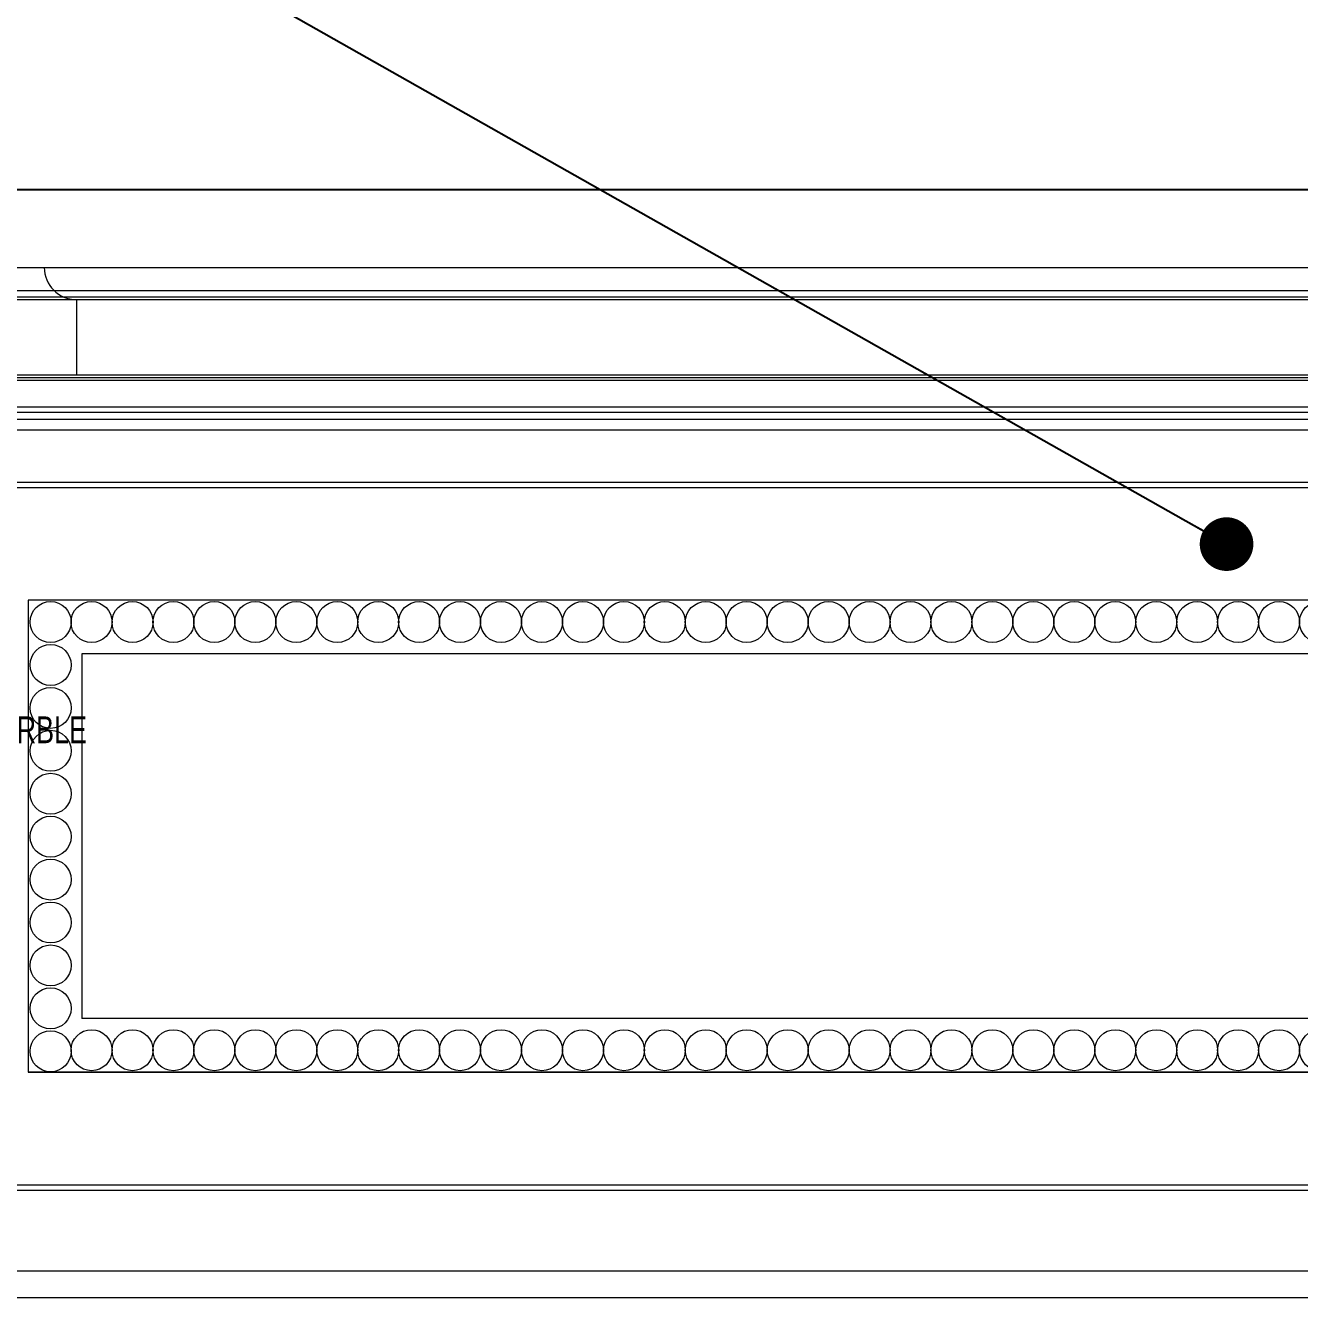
# Model space of a CAD drawing. Header units: inches. Extents: x 274057 to 444617, y 490067 to 635630.
# Drawn here: x 332490.3 to 332727.8, y 493024.7 to 493261.8 of the extents above; entities that cross this region are included whole.
import ezdxf

# ---------------------------------------------------------------- set-up
doc = ezdxf.new("R2010")
doc.units = ezdxf.units.IN
doc.header["$MEASUREMENT"] = 0
for name, color, linetype in [('CQ Grg Gypsum', 41, 'Continuous'), ('CQ PANEL DIMENSION', 1, 'Continuous'), ('CQ text label', 3, 'Continuous'), ('CQ_callout', 34, 'Continuous')]:
    doc.layers.add(name, color=color, linetype=linetype)
doc.layers.add('CQ Marble', color=6, linetype='Continuous', lineweight=0)
doc.styles.add('DIM 50', font='romans.shx', dxfattribs={"width": 0.75, "height": 100})
doc.styles.get("Standard").update_dxf_attribs({"font": 'arial.ttf'})
doc.dimstyles.new('CQ 2', dxfattribs={"dimscale": 0.02, "dimtxt": 150, "dimasz": 50, "dimexe": 100, "dimexo": 0, "dimgap": 80, "dimtad": 1, "dimdec": 0, "dimzin": 0, "dimdsep": 46, "dimtxsty": 'Standard', "dimblk": 'DOT', "dimcen": 100, "dimclrd": 1, "dimclre": 1, "dimclrt": 3, "dimadec": 0, "dimazin": 0, "dimtfac": 1, "dimtdec": 0, "dimtofl": 0, "dimtmove": 0, "dimatfit": 3, "dimfxl": 1, "dimtolj": 1, "dimtzin": 0, "dimlwd": -1, "dimarcsym": 0})
doc.dimstyles.get("Standard").update_dxf_attribs({"dimtxt": 0.18, "dimasz": 0.18, "dimexe": 0.18, "dimexo": 0.0625, "dimgap": 0.09, "dimtad": 0, "dimtih": 1, "dimtoh": 1, "dimdec": 4, "dimzin": 0, "dimdsep": 46, "dimtxsty": 'Standard', "dimcen": 0.09, "dimadec": 0, "dimazin": 0, "dimtfac": 1, "dimtdec": 4, "dimtofl": 0, "dimtmove": 0, "dimatfit": 3, "dimfxl": 1, "dimtolj": 1, "dimtzin": 0, "dimarcsym": 0})

# ---------------------------------------------------------------- blocks, each defined once
blk = doc.blocks.new('_Dot')
at = {"color": 0, "linetype": 'ByBlock', "lineweight": -2}
blk.add_line((-0.5, 0), (-1, 0), dxfattribs=at)
at = {"color": 0, "linetype": 'ByBlock', "const_width": 0.5}
blk.add_lwpolyline([(-0.25, 0, 1), (0.25, 0, 1)], format="xyb", close=True, dxfattribs=at)
blk = doc.blocks.new('*D1265')
at = {"layer": 'CQ PANEL DIMENSION', "color": 1, "lineweight": -2, "transparency": 16777216}
for p, q in [((332470.81, 493175.74), (332470.81, 493233.25)), ((333686.81, 493175.74), (333686.81, 493233.25))]:
    blk.add_line(p, q, dxfattribs=at)
at = {"layer": 'CQ PANEL DIMENSION', "color": 1, "transparency": 16777216}
blk.add_line((332471.81, 493231.25), (333685.81, 493231.25), dxfattribs=at)
at = {"layer": 'Defpoints', "color": 0, "transparency": 16777216}
for p in [(333686.81, 493231.25), (332470.81, 493175.74, -0.03), (333686.81, 493175.74, -0.03)]:
    blk.add_point(p, dxfattribs=at)
at = {"layer": 'CQ PANEL DIMENSION', "color": 1, "transparency": 16777216, "rotation": 180}
blk.add_blockref('_Dot', (332470.81, 493231.25), dxfattribs=at)
at = {"layer": 'CQ PANEL DIMENSION', "color": 1, "transparency": 16777216}
blk.add_blockref('_Dot', (333686.81, 493231.25), dxfattribs=at)
at = {"layer": 'CQ PANEL DIMENSION', "color": 3, "transparency": 16777216, "insert": (333078.81, 493234.38), "char_height": 3, "attachment_point": 5}
blk.add_mtext('\\A1;1216', dxfattribs=at)
blk = doc.blocks.new('fireplace')
at = {"layer": 'CQ Marble', "lineweight": 0}
for p, q in [((374158.23, 531107.56), (375716.23, 531107.56)), ((374156.43, 531103.28), (374937.23, 531103.28)), ((374152.23, 531101.56), (374937.23, 531101.56)), ((374154.71, 531102.1), (374937.23, 531102.1)), ((374358.23, 531101.56), (374358.23, 531087.56)), ((374152.23, 531087.56), (374937.23, 531087.56)), ((374162.23, 531087.06), (374937.23, 531087.06)), ((374162.23, 531086.56), (374937.23, 531086.56)), ((374162.23, 531081.56), (374937.23, 531081.56)), ((374167.42, 531080.56), (374937.23, 531080.56)), ((374169.87, 531079.29), (374937.23, 531079.29)), ((374172.3, 531077.29), (374937.23, 531077.29)), ((374176.23, 531067.56), (374937.23, 531067.56)), ((374181.23, 531066.56), (374937.23, 531066.56)), ((374889.38, 531045.56), (374349.23, 531045.56)), ((374349.23, 531045.56), (374349.23, 530957.56)), ((374359.23, 531035.56), (374359.23, 530967.56)), ((374870.38, 531035.56), (374359.23, 531035.56)), ((374870.38, 530967.56), (374359.23, 530967.56)), ((374349.23, 530957.56), (374889.38, 530957.56)), ((374889.38, 530957.56), (374349.23, 530957.56)), ((374181.23, 530936.56), (374937.23, 530936.56)), ((374173.73, 530935.56), (374937.23, 530935.56)), ((374173.73, 530920.56), (374937.23, 530920.56)), ((374336.73, 530915.56), (374937.23, 530915.56))]:
    blk.add_line(p, q, dxfattribs=at)
for centre in [(374353.41, 531041.46), (374361.04, 531041.46), (374368.68, 531041.46), (374376.31, 531041.46), (374383.94, 531041.46), (374391.58, 531041.46), (374399.21, 531041.46), (374406.84, 531041.46), (374414.48, 531041.46), (374422.11, 531041.46), (374429.74, 531041.46), (374437.38, 531041.46), (374445.01, 531041.46), (374452.65, 531041.46), (374460.28, 531041.46), (374467.91, 531041.46), (374475.55, 531041.46), (374483.18, 531041.46), (374490.81, 531041.46), (374498.45, 531041.46), (374506.08, 531041.46), (374513.71, 531041.46), (374521.35, 531041.46), (374528.98, 531041.46), (374536.61, 531041.46), (374544.25, 531041.46), (374551.88, 531041.46), (374559.52, 531041.46), (374567.15, 531041.46), (374574.78, 531041.46), (374582.42, 531041.46), (374590.05, 531041.46), (374353.41, 531033.46), (374353.41, 531025.46), (374353.41, 531017.46), (374353.41, 531009.46), (374353.41, 531001.46), (374353.41, 530993.46), (374353.41, 530985.46), (374353.41, 530977.46), (374353.41, 530969.46), (374353.41, 530961.46), (374361.04, 530961.66), (374368.68, 530961.66), (374376.31, 530961.66), (374383.94, 530961.66), (374391.58, 530961.66), (374399.21, 530961.66), (374406.84, 530961.66), (374414.48, 530961.66), (374422.11, 530961.66), (374429.74, 530961.66), (374437.38, 530961.66), (374445.01, 530961.66), (374452.65, 530961.66), (374460.28, 530961.66), (374467.91, 530961.66), (374475.55, 530961.66), (374483.18, 530961.66), (374490.81, 530961.66), (374498.45, 530961.66), (374506.08, 530961.66), (374513.71, 530961.66), (374521.35, 530961.66), (374528.98, 530961.66), (374536.61, 530961.66), (374544.25, 530961.66), (374551.88, 530961.66), (374559.52, 530961.66), (374567.15, 530961.66), (374574.78, 530961.66), (374582.42, 530961.66), (374590.05, 530961.66)]:
    blk.add_circle(centre, 3.82, dxfattribs=at)
blk.add_arc((374358.23, 531107.56), 6, 180, 270, dxfattribs=at)
blk = doc.blocks.new('FF-15 Cabinet elev B rev')
at = {"layer": 'CQ PANEL DIMENSION'}
blk.add_blockref('fireplace', (-369985.03, -529567.35, 0.02), dxfattribs=at)

msp = doc.modelspace()

# ---------------------------------------------------------------- block references
at = {"layer": 'CQ Grg Gypsum'}
msp.add_blockref('FF-15 Cabinet elev B rev', (328126.61, 491676.53, 0.02), dxfattribs=at)

# ---------------------------------------------------------------- texts
at = {"layer": 'CQ text label', "ltscale": 500, "insert": (331568.07, 493133.06, 0), "char_height": 5, "width": 933.6961, "attachment_point": 1, "style": 'DIM 50'}
msp.add_mtext('\\pxqr;{\\fCityBlueprint|b0|i0|c2|p2;(SMDS409) MARBLE}', dxfattribs=at)

# ---------------------------------------------------------------- dimensions: what is measured, and where the dimension line sits
at = {"layer": 'CQ PANEL DIMENSION'}
dim = msp.add_linear_dim(base=(333686.81, 493231.25, 0.03), p1=(332470.81, 493175.74, 0), p2=(333686.81, 493175.74, 0), dimstyle='CQ 2', override={"dimtmove": 1}, dxfattribs=at)
dim.commit()
dim.dimension.update_dxf_attribs({"geometry": '*D1265', "text_midpoint": (333078.81, 493234.38, 0.03)})

# ---------------------------------------------------------------- leaders
at = {"layer": 'CQ_callout'}
msp.add_leader([(332714.21, 493165.17), (330596.51, 494363.28), (329268, 494363.28)], dimstyle='Standard', override={"dimasz": 10, "dimldrblk": 'Dot', "dimfxl": 0.1, "dimarcsym": 2}, dxfattribs=at)

doc.saveas('drawing.dxf')
